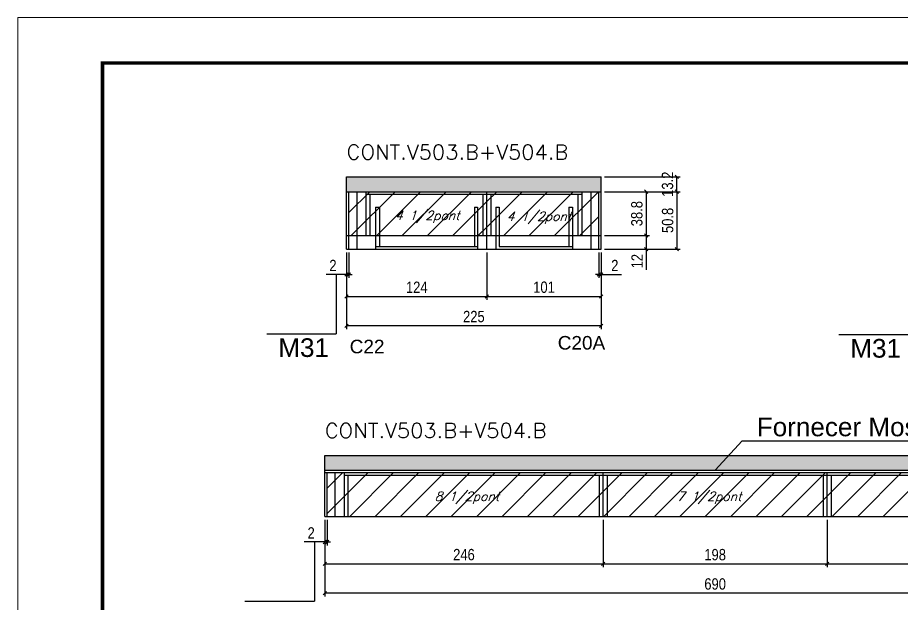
# Model space of a CAD drawing. Extents: x -21493 to -15213, y -12134 to 11887.
# Drawn here: x -16725 to -15944, y 9072 to 9590 of the extents above; entities that cross this region are included whole.
import ezdxf

# ---------------------------------------------------------------- set-up
doc = ezdxf.new("R2010")
doc.units = 0
doc.linetypes.add('DASHED', pattern=[0.75, 0.5, -0.25])
for name, color, linetype in [('5', 5, 'Continuous'), ('COTA', 241, 'Continuous'), ('NOMENCLATURA', 7, 'Continuous'), ('Painéis', 200, 'Continuous'), ('Reaproveitamento', 251, 'Continuous'), ('SARR_2.2x7', 40, 'Continuous'), ('SARR_3.5x7', 81, 'Continuous'), ('texto', 7, 'Continuous')]:
    doc.layers.add(name, color=color, linetype=linetype)
for name, color, linetype, lineweight in [('Folhas', 255, 'Continuous', 9), ('SARRAFO DE PRESSAO', 251, 'DASHED', 9), ('Texto Seção', 7, 'Continuous', 15)]:
    doc.layers.add(name, color=color, linetype=linetype, lineweight=lineweight)
doc.styles.add('COTA TECNICA', font='techl___.ttf', dxfattribs={"height": 10})
doc.styles.add('REGUA-120', font='ROMANS.shx', dxfattribs={"height": 15})
doc.styles.add('Romans', font='romans.shx')
doc.styles.get("Standard").update_dxf_attribs({"font": 'arial.ttf'})
doc.dimstyles.new('PAINEL', dxfattribs={"dimtxt": 10, "dimasz": 3, "dimexe": 3, "dimexo": 3, "dimgap": 3, "dimtad": 1, "dimdec": 1, "dimzin": 12, "dimdsep": 46, "dimtxsty": 'COTA TECNICA', "dimblk1": 'OBLIQUE', "dimblk2": 'OBLIQUE', "dimsah": 1, "dimcen": 0.9, "dimclrd": 4, "dimclre": 4, "dimclrt": 240, "dimadec": 1, "dimazin": 3, "dimtfac": 1, "dimtdec": 1, "dimtmove": 0, "dimatfit": 3, "dimfxl": 1, "dimtolj": 1, "dimtzin": 12, "dimarcsym": 0})
pattern_1 = [(45, (-158644.198, -18004.242), (-11.2253202, 11.2253202), [])]

# ---------------------------------------------------------------- blocks, each defined once
blk = doc.blocks.new('_Oblique')
at = {"color": 0, "linetype": 'ByBlock', "lineweight": -2}
blk.add_line((-0.5, -0.5), (0.5, 0.5), dxfattribs=at)
blk = doc.blocks.new('*D121')
at = {"layer": 'COTA', "color": 4, "lineweight": -2, "ltscale": 25, "transparency": 16777216}
for p, q in [((-16434.21, 9382.35), (-16434.21, 9314.53)), ((-16209.21, 9382.35), (-16209.21, 9314.53)), ((-16209.21, 9317.53), (-16434.21, 9317.53))]:
    blk.add_line(p, q, dxfattribs=at)
at = {"layer": 'Defpoints', "color": 0, "ltscale": 25, "transparency": 16777216}
for p in [(-16434.21, 9385.35), (-16209.21, 9385.35), (-16434.21, 9317.53)]:
    blk.add_point(p, dxfattribs=at)
at = {"layer": 'COTA', "color": 4, "lineweight": -2, "ltscale": 25, "transparency": 16777216, "xscale": 3, "yscale": 3, "zscale": 3, "rotation": 180}
blk.add_blockref('_Oblique', (-16434.21, 9317.53), dxfattribs=at)
at = {"layer": 'COTA', "color": 4, "lineweight": -2, "ltscale": 25, "transparency": 16777216, "xscale": 3, "yscale": 3, "zscale": 3}
blk.add_blockref('_Oblique', (-16209.21, 9317.53), dxfattribs=at)
at = {"layer": 'COTA', "color": 240, "ltscale": 25, "transparency": 16777216, "insert": (-16321.71, 9325.64), "char_height": 10, "attachment_point": 5, "style": 'COTA TECNICA'}
blk.add_mtext('\\A1;225', dxfattribs=at)
blk = doc.blocks.new('*D122')
at = {"layer": 'COTA', "color": 4, "lineweight": -2, "ltscale": 25, "transparency": 16777216}
for p, q in [((-16434.21, 9382.35), (-16434.21, 9340.52)), ((-16310.21, 9382.35), (-16310.21, 9340.52)), ((-16434.21, 9343.52), (-16310.21, 9343.52))]:
    blk.add_line(p, q, dxfattribs=at)
at = {"layer": 'Defpoints', "color": 0, "ltscale": 25, "transparency": 16777216}
for p in [(-16434.21, 9385.35), (-16310.21, 9385.35), (-16310.21, 9343.52)]:
    blk.add_point(p, dxfattribs=at)
at = {"layer": 'COTA', "color": 4, "lineweight": -2, "ltscale": 25, "transparency": 16777216, "xscale": 3, "yscale": 3, "zscale": 3, "rotation": 180}
blk.add_blockref('_Oblique', (-16434.21, 9343.52), dxfattribs=at)
at = {"layer": 'COTA', "color": 4, "lineweight": -2, "ltscale": 25, "transparency": 16777216, "xscale": 3, "yscale": 3, "zscale": 3}
blk.add_blockref('_Oblique', (-16310.21, 9343.52), dxfattribs=at)
at = {"layer": 'COTA', "color": 240, "ltscale": 25, "transparency": 16777216, "insert": (-16372.21, 9351.59), "char_height": 10, "attachment_point": 5, "style": 'COTA TECNICA'}
blk.add_mtext('\\A1;124', dxfattribs=at)
blk = doc.blocks.new('*D123')
at = {"layer": 'COTA', "color": 4, "lineweight": -2, "ltscale": 25, "transparency": 16777216}
for p, q in [((-16310.21, 9382.35), (-16310.21, 9340.52)), ((-16209.21, 9382.35), (-16209.21, 9340.52)), ((-16310.21, 9343.52), (-16209.21, 9343.52))]:
    blk.add_line(p, q, dxfattribs=at)
at = {"layer": 'Defpoints', "color": 0, "ltscale": 25, "transparency": 16777216}
for p in [(-16310.21, 9385.35), (-16209.21, 9385.35), (-16209.21, 9343.52)]:
    blk.add_point(p, dxfattribs=at)
at = {"layer": 'COTA', "color": 4, "lineweight": -2, "ltscale": 25, "transparency": 16777216, "xscale": 3, "yscale": 3, "zscale": 3, "rotation": 180}
blk.add_blockref('_Oblique', (-16310.21, 9343.52), dxfattribs=at)
at = {"layer": 'COTA', "color": 4, "lineweight": -2, "ltscale": 25, "transparency": 16777216, "xscale": 3, "yscale": 3, "zscale": 3}
blk.add_blockref('_Oblique', (-16209.21, 9343.52), dxfattribs=at)
at = {"layer": 'COTA', "color": 240, "ltscale": 25, "transparency": 16777216, "insert": (-16259.71, 9351.62), "char_height": 10, "attachment_point": 5, "style": 'COTA TECNICA'}
blk.add_mtext('\\A1;101', dxfattribs=at)
blk = doc.blocks.new('*D799')
at = {"layer": 'COTA', "color": 4, "lineweight": -2, "ltscale": 25, "transparency": 16777216}
for p, q in [((-16206.21, 9436.15), (-16166.4, 9436.15)), ((-16169.4, 9436.15), (-16169.4, 9397.35)), ((-16206.21, 9397.35), (-16166.4, 9397.35))]:
    blk.add_line(p, q, dxfattribs=at)
at = {"layer": 'Defpoints', "color": 0, "ltscale": 25, "transparency": 16777216}
for p in [(-16209.21, 9436.15), (-16209.21, 9397.35), (-16169.4, 9397.35)]:
    blk.add_point(p, dxfattribs=at)
at = {"layer": 'COTA', "color": 4, "lineweight": -2, "ltscale": 25, "transparency": 16777216, "xscale": 3, "yscale": 3, "zscale": 3}
for p, rotation in [((-16169.4, 9436.15), 90), ((-16169.4, 9397.35), 270)]:
    blk.add_blockref('_Oblique', p, dxfattribs=dict(at, rotation=rotation))
at = {"layer": 'COTA', "color": 240, "ltscale": 25, "transparency": 16777216, "insert": (-16177.64, 9416.75), "char_height": 10, "attachment_point": 5, "rotation": 90, "style": 'COTA TECNICA'}
blk.add_mtext('\\A1;38.8', dxfattribs=at)
blk = doc.blocks.new('*D800')
at = {"layer": 'COTA', "color": 4, "lineweight": -2, "ltscale": 25, "transparency": 16777216}
for p, q in [((-16206.21, 9449.35), (-16139.29, 9449.35)), ((-16142.29, 9436.15), (-16142.29, 9449.35)), ((-16206.21, 9436.15), (-16139.29, 9436.15))]:
    blk.add_line(p, q, dxfattribs=at)
at = {"layer": 'Defpoints', "color": 0, "ltscale": 25, "transparency": 16777216}
for p in [(-16209.21, 9449.35), (-16142.29, 9449.35), (-16209.21, 9436.15)]:
    blk.add_point(p, dxfattribs=at)
at = {"layer": 'COTA', "color": 4, "lineweight": -2, "ltscale": 25, "transparency": 16777216, "xscale": 3, "yscale": 3, "zscale": 3}
for p, rotation in [((-16142.29, 9449.35), 90), ((-16142.29, 9436.15), 270)]:
    blk.add_blockref('_Oblique', p, dxfattribs=dict(at, rotation=rotation))
at = {"layer": 'COTA', "color": 240, "ltscale": 25, "transparency": 16777216, "insert": (-16150.51, 9442.75), "char_height": 10, "attachment_point": 5, "rotation": 90, "style": 'COTA TECNICA'}
blk.add_mtext('\\A1;13.2', dxfattribs=at)
blk = doc.blocks.new('*D124')
at = {"layer": 'COTA', "color": 4, "lineweight": -2, "ltscale": 25, "transparency": 16777216}
for p, q in [((-16211.21, 9382.35), (-16211.21, 9359.86)), ((-16209.21, 9382.35), (-16209.21, 9359.86)), ((-16211.21, 9362.86), (-16214.21, 9362.86)), ((-16211.21, 9362.86), (-16209.21, 9362.86)), ((-16209.21, 9362.86), (-16191.1, 9362.86))]:
    blk.add_line(p, q, dxfattribs=at)
at = {"layer": 'Defpoints', "color": 0, "ltscale": 25, "transparency": 16777216}
for p in [(-16211.21, 9385.35), (-16209.21, 9385.35), (-16209.21, 9362.86)]:
    blk.add_point(p, dxfattribs=at)
at = {"layer": 'COTA', "color": 4, "lineweight": -2, "ltscale": 25, "transparency": 16777216, "xscale": 3, "yscale": 3, "zscale": 3}
blk.add_blockref('_Oblique', (-16211.21, 9362.86), dxfattribs=at)
at = {"layer": 'COTA', "color": 4, "lineweight": -2, "ltscale": 25, "transparency": 16777216, "xscale": 3, "yscale": 3, "zscale": 3, "rotation": 180}
blk.add_blockref('_Oblique', (-16209.21, 9362.86), dxfattribs=at)
at = {"layer": 'COTA', "color": 240, "ltscale": 25, "transparency": 16777216, "insert": (-16197.16, 9370.86), "char_height": 10, "attachment_point": 5, "style": 'COTA TECNICA'}
blk.add_mtext('\\A1;2', dxfattribs=at)
blk = doc.blocks.new('*D125')
at = {"layer": 'COTA', "color": 4, "lineweight": -2, "ltscale": 25, "transparency": 16777216}
for p, q in [((-16434.21, 9382.35), (-16434.21, 9359.86)), ((-16432.21, 9382.35), (-16432.21, 9359.86)), ((-16434.21, 9362.86), (-16452.32, 9362.86)), ((-16432.21, 9362.86), (-16434.21, 9362.86)), ((-16432.21, 9362.86), (-16429.21, 9362.86))]:
    blk.add_line(p, q, dxfattribs=at)
at = {"layer": 'Defpoints', "color": 0, "ltscale": 25, "transparency": 16777216}
for p in [(-16434.21, 9385.35), (-16432.21, 9385.35), (-16434.21, 9362.86)]:
    blk.add_point(p, dxfattribs=at)
at = {"layer": 'COTA', "color": 4, "lineweight": -2, "ltscale": 25, "transparency": 16777216, "xscale": 3, "yscale": 3, "zscale": 3}
blk.add_blockref('_Oblique', (-16434.21, 9362.86), dxfattribs=at)
at = {"layer": 'COTA', "color": 4, "lineweight": -2, "ltscale": 25, "transparency": 16777216, "xscale": 3, "yscale": 3, "zscale": 3, "rotation": 180}
blk.add_blockref('_Oblique', (-16432.21, 9362.86), dxfattribs=at)
at = {"layer": 'COTA', "color": 240, "ltscale": 25, "transparency": 16777216, "insert": (-16446.27, 9370.86), "char_height": 10, "attachment_point": 5, "style": 'COTA TECNICA'}
blk.add_mtext('\\A1;2', dxfattribs=at)
blk = doc.blocks.new('*D766')
at = {"layer": 'COTA', "color": 4, "lineweight": -2, "ltscale": 25, "transparency": 16777216}
for p, q in [((-16206.21, 9397.35), (-16166.4, 9397.35)), ((-16169.4, 9397.35), (-16169.4, 9385.35)), ((-16206.21, 9385.35), (-16166.4, 9385.35)), ((-16169.4, 9385.35), (-16169.4, 9367.04))]:
    blk.add_line(p, q, dxfattribs=at)
at = {"layer": 'Defpoints', "color": 0, "ltscale": 25, "transparency": 16777216}
for p in [(-16209.21, 9397.35), (-16209.21, 9385.35), (-16169.4, 9385.35)]:
    blk.add_point(p, dxfattribs=at)
at = {"layer": 'COTA', "color": 4, "lineweight": -2, "ltscale": 25, "transparency": 16777216, "xscale": 3, "yscale": 3, "zscale": 3}
for p, rotation in [((-16169.4, 9397.35), 90), ((-16169.4, 9385.35), 270)]:
    blk.add_blockref('_Oblique', p, dxfattribs=dict(at, rotation=rotation))
at = {"layer": 'COTA', "color": 240, "ltscale": 25, "transparency": 16777216, "insert": (-16177.46, 9374.69), "char_height": 10, "attachment_point": 5, "rotation": 90, "style": 'COTA TECNICA'}
blk.add_mtext('\\A1;12', dxfattribs=at)
blk = doc.blocks.new('*D767')
at = {"layer": 'COTA', "color": 4, "lineweight": -2, "ltscale": 25, "transparency": 16777216}
for p, q in [((-16206.21, 9436.15), (-16139.29, 9436.15)), ((-16142.29, 9436.15), (-16142.29, 9385.35)), ((-16206.21, 9385.35), (-16139.29, 9385.35))]:
    blk.add_line(p, q, dxfattribs=at)
at = {"layer": 'Defpoints', "color": 0, "ltscale": 25, "transparency": 16777216}
for p in [(-16209.21, 9436.15), (-16209.21, 9385.35), (-16142.29, 9385.35)]:
    blk.add_point(p, dxfattribs=at)
at = {"layer": 'COTA', "color": 4, "lineweight": -2, "ltscale": 25, "transparency": 16777216, "xscale": 3, "yscale": 3, "zscale": 3}
for p, rotation in [((-16142.29, 9436.15), 90), ((-16142.29, 9385.35), 270)]:
    blk.add_blockref('_Oblique', p, dxfattribs=dict(at, rotation=rotation))
at = {"layer": 'COTA', "color": 240, "ltscale": 25, "transparency": 16777216, "insert": (-16150.42, 9410.75), "char_height": 10, "attachment_point": 5, "rotation": 90, "style": 'COTA TECNICA'}
blk.add_mtext('\\A1;50.8', dxfattribs=at)
blk = doc.blocks.new('*D773')
at = {"layer": 'COTA', "color": 4, "lineweight": -2, "ltscale": 25, "transparency": 16777216}
for p, q in [((-16453.48, 9145.95), (-16453.48, 9077.98)), ((-15763.48, 9145.95), (-15763.48, 9077.98)), ((-15763.48, 9080.98), (-16453.48, 9080.98))]:
    blk.add_line(p, q, dxfattribs=at)
at = {"layer": 'Defpoints', "color": 0, "ltscale": 25, "transparency": 16777216}
for p in [(-16453.48, 9148.95), (-15763.48, 9148.95), (-16453.48, 9080.98)]:
    blk.add_point(p, dxfattribs=at)
at = {"layer": 'COTA', "color": 4, "lineweight": -2, "ltscale": 25, "transparency": 16777216, "xscale": 3, "yscale": 3, "zscale": 3, "rotation": 180}
blk.add_blockref('_Oblique', (-16453.48, 9080.98), dxfattribs=at)
at = {"layer": 'COTA', "color": 4, "lineweight": -2, "ltscale": 25, "transparency": 16777216, "xscale": 3, "yscale": 3, "zscale": 3}
blk.add_blockref('_Oblique', (-15763.48, 9080.98), dxfattribs=at)
at = {"layer": 'COTA', "color": 240, "ltscale": 25, "transparency": 16777216, "insert": (-16108.48, 9089.12), "char_height": 10, "attachment_point": 5, "style": 'COTA TECNICA'}
blk.add_mtext('\\A1;690', dxfattribs=at)
blk = doc.blocks.new('*D774')
at = {"layer": 'COTA', "color": 4, "lineweight": -2, "ltscale": 25, "transparency": 16777216}
for p, q in [((-16453.48, 9145.95), (-16453.48, 9103.97)), ((-16207.48, 9145.95), (-16207.48, 9103.97)), ((-16453.48, 9106.97), (-16207.48, 9106.97))]:
    blk.add_line(p, q, dxfattribs=at)
at = {"layer": 'Defpoints', "color": 0, "ltscale": 25, "transparency": 16777216}
for p in [(-16453.48, 9148.95), (-16207.48, 9148.95), (-16207.48, 9106.97)]:
    blk.add_point(p, dxfattribs=at)
at = {"layer": 'COTA', "color": 4, "lineweight": -2, "ltscale": 25, "transparency": 16777216, "xscale": 3, "yscale": 3, "zscale": 3, "rotation": 180}
blk.add_blockref('_Oblique', (-16453.48, 9106.97), dxfattribs=at)
at = {"layer": 'COTA', "color": 4, "lineweight": -2, "ltscale": 25, "transparency": 16777216, "xscale": 3, "yscale": 3, "zscale": 3}
blk.add_blockref('_Oblique', (-16207.48, 9106.97), dxfattribs=at)
at = {"layer": 'COTA', "color": 240, "ltscale": 25, "transparency": 16777216, "insert": (-16330.48, 9115.07), "char_height": 10, "attachment_point": 5, "style": 'COTA TECNICA'}
blk.add_mtext('\\A1;246', dxfattribs=at)
blk = doc.blocks.new('*D775')
at = {"layer": 'COTA', "color": 4, "lineweight": -2, "ltscale": 25, "transparency": 16777216}
for p, q in [((-16207.48, 9145.95), (-16207.48, 9103.97)), ((-16009.48, 9145.95), (-16009.48, 9103.97)), ((-16207.48, 9106.97), (-16009.48, 9106.97))]:
    blk.add_line(p, q, dxfattribs=at)
at = {"layer": 'Defpoints', "color": 0, "ltscale": 25, "transparency": 16777216}
for p in [(-16207.48, 9148.95), (-16009.48, 9148.95), (-16009.48, 9106.97)]:
    blk.add_point(p, dxfattribs=at)
at = {"layer": 'COTA', "color": 4, "lineweight": -2, "ltscale": 25, "transparency": 16777216, "xscale": 3, "yscale": 3, "zscale": 3, "rotation": 180}
blk.add_blockref('_Oblique', (-16207.48, 9106.97), dxfattribs=at)
at = {"layer": 'COTA', "color": 4, "lineweight": -2, "ltscale": 25, "transparency": 16777216, "xscale": 3, "yscale": 3, "zscale": 3}
blk.add_blockref('_Oblique', (-16009.48, 9106.97), dxfattribs=at)
at = {"layer": 'COTA', "color": 240, "ltscale": 25, "transparency": 16777216, "insert": (-16108.48, 9115.07), "char_height": 10, "attachment_point": 5, "style": 'COTA TECNICA'}
blk.add_mtext('\\A1;198', dxfattribs=at)
blk = doc.blocks.new('*D776')
at = {"layer": 'COTA', "color": 4, "lineweight": -2, "ltscale": 25, "transparency": 16777216}
for p, q in [((-16009.48, 9145.95), (-16009.48, 9103.97)), ((-15763.48, 9145.95), (-15763.48, 9103.97)), ((-16009.48, 9106.97), (-15763.48, 9106.97))]:
    blk.add_line(p, q, dxfattribs=at)
at = {"layer": 'Defpoints', "color": 0, "ltscale": 25, "transparency": 16777216}
for p in [(-16009.48, 9148.95), (-15763.48, 9148.95), (-15763.48, 9106.97)]:
    blk.add_point(p, dxfattribs=at)
at = {"layer": 'COTA', "color": 4, "lineweight": -2, "ltscale": 25, "transparency": 16777216, "xscale": 3, "yscale": 3, "zscale": 3, "rotation": 180}
blk.add_blockref('_Oblique', (-16009.48, 9106.97), dxfattribs=at)
at = {"layer": 'COTA', "color": 4, "lineweight": -2, "ltscale": 25, "transparency": 16777216, "xscale": 3, "yscale": 3, "zscale": 3}
blk.add_blockref('_Oblique', (-15763.48, 9106.97), dxfattribs=at)
at = {"layer": 'COTA', "color": 240, "ltscale": 25, "transparency": 16777216, "insert": (-15886.48, 9115.07), "char_height": 10, "attachment_point": 5, "style": 'COTA TECNICA'}
blk.add_mtext('\\A1;246', dxfattribs=at)
blk = doc.blocks.new('*D780')
at = {"layer": 'COTA', "color": 4, "lineweight": -2, "ltscale": 25, "transparency": 16777216}
for p, q in [((-16453.48, 9145.95), (-16453.48, 9123.31)), ((-16451.48, 9145.95), (-16451.48, 9123.31)), ((-16453.48, 9126.31), (-16471.59, 9126.31)), ((-16451.48, 9126.31), (-16453.48, 9126.31)), ((-16451.48, 9126.31), (-16448.48, 9126.31))]:
    blk.add_line(p, q, dxfattribs=at)
at = {"layer": 'Defpoints', "color": 0, "ltscale": 25, "transparency": 16777216}
for p in [(-16453.48, 9148.95), (-16451.48, 9148.95), (-16453.48, 9126.31)]:
    blk.add_point(p, dxfattribs=at)
at = {"layer": 'COTA', "color": 4, "lineweight": -2, "ltscale": 25, "transparency": 16777216, "xscale": 3, "yscale": 3, "zscale": 3}
blk.add_blockref('_Oblique', (-16453.48, 9126.31), dxfattribs=at)
at = {"layer": 'COTA', "color": 4, "lineweight": -2, "ltscale": 25, "transparency": 16777216, "xscale": 3, "yscale": 3, "zscale": 3, "rotation": 180}
blk.add_blockref('_Oblique', (-16451.48, 9126.31), dxfattribs=at)
at = {"layer": 'COTA', "color": 240, "ltscale": 25, "transparency": 16777216, "insert": (-16465.53, 9134.31), "char_height": 10, "attachment_point": 5, "style": 'COTA TECNICA'}
blk.add_mtext('\\A1;2', dxfattribs=at)
blk = doc.blocks.new('9999999999')
at = {"layer": 'Folhas'}
blk.add_lwpolyline([(98138.98, 34190.21), (99623.98, 34190.21), (99623.98, 35240.21), (98138.98, 35240.21)], close=True, dxfattribs=at)
at = {"layer": 'Folhas', "color": 30, "const_width": 3}
blk.add_lwpolyline([(98213.98, 34230.21), (99583.98, 34230.21), (99583.98, 35200.21), (98213.98, 35200.21)], close=True, dxfattribs=at)

msp = doc.modelspace()

# ---------------------------------------------------------------- hatches: boundary and pattern name
at = {"layer": 'COTA', "linetype": 'ByBlock'}
h = msp.add_hatch(dxfattribs=at)
h.set_pattern_fill('AR-CONC', color=256, scale=0.03)
h.set_pattern_definition([(50, (-155807.7023, -23743.274), (5.46554007, -0.47817257), [0.5715, -6.2865]), (355, (-155807.7023, -23743.274), (-1.05730264, 5.73170536), [0.4572, -5.02921753]), (100.4514447, (-155807.247, -23743.3137), (4.40823741, 5.25353256), [0.48570026, -5.34270734]), (46.1842, (-155807.702, -23741.75), (8.13237123, -1.26126984), [0.85725, -9.42975]), (96.6355576, (-155807.0246, -23741.855), (7.122124, 7.42278374), [0.7285507, -8.01406824]), (351.184151, (-155807.702, -23741.75), (7.122124, 7.42278374), [0.685799, -7.54379196]), (21, (-155806.9403, -23742.131), (4.54843174, -3.06795595), [0.5715, -6.2865]), (326, (-155806.9403, -23742.131), (1.85406085, 5.52563898), [0.4572, -5.0292]), (71.451445, (-155806.561, -23742.3866), (6.40249258, 2.45768307), [0.48570026, -5.34269813]), (37.5, (-155807.7023, -23743.2739), (0.092658098, 2.536651166), [0, -4.96824, 0, -5.1054, 0, -5.04825]), (7.5, (-155807.7023, -23743.274), (2.004589875, 3.005417245), [0, -2.91084, 0, -4.85394, 0, -1.92405]), (327.5, (-155809.4015, -23743.2739), (4.067717855, -0.17186232), [0, -1.905, 0, -5.9436, 0, -7.8867]), (317.5, (-155810.1635, -23743.274), (4.44387544, 0.76279473), [0, -2.4765, 0, -3.94716, 0, -5.6007])])
h.paths.add_polyline_path([(-16209.21, 9436.15), (-16209.21, 9449.35), (-16434.21, 9449.35), (-16434.21, 9436.15)])
h = msp.add_hatch(dxfattribs=at)
h.set_pattern_fill('AR-CONC', color=256, scale=0.03)
h.set_pattern_definition([(50, (-157032.1976, -20301.392), (5.46554007, -0.47817257), [0.5715, -6.2865]), (355, (-157032.1976, -20301.392), (-1.05730264, 5.73170536), [0.4572, -5.02921753]), (100.4514447, (-157031.742, -20301.4316), (4.40823741, 5.25353256), [0.48570026, -5.34270734]), (46.1842, (-157032.1976, -20299.868), (8.13237123, -1.26126984), [0.85725, -9.42975]), (96.6355576, (-157031.52, -20299.973), (7.122124, 7.42278374), [0.7285507, -8.01406824]), (351.184151, (-157032.198, -20299.868), (7.122124, 7.42278374), [0.685799, -7.54379196]), (21, (-157031.4356, -20300.249), (4.54843174, -3.06795595), [0.5715, -6.2865]), (326, (-157031.4356, -20300.249), (1.85406085, 5.52563898), [0.4572, -5.0292]), (71.451445, (-157031.0566, -20300.5045), (6.40249258, 2.45768307), [0.48570026, -5.34269813]), (37.5, (-157032.1976, -20301.3918), (0.092658098, 2.536651166), [0, -4.96824, 0, -5.1054, 0, -5.04825]), (7.5, (-157032.1976, -20301.3918), (2.004589875, 3.005417245), [0, -2.91084, 0, -4.85394, 0, -1.92405]), (327.5, (-157033.8969, -20301.3918), (4.067717855, -0.17186232), [0, -1.905, 0, -5.9436, 0, -7.8867]), (317.5, (-157034.659, -20301.3918), (4.44387544, 0.76279473), [0, -2.4765, 0, -3.94716, 0, -5.6007])])
h.paths.add_polyline_path([(-16453.48, 9202.95), (-16453.48, 9189.75), (-15763.48, 9189.75), (-15763.48, 9202.95)])
at = {"layer": 'Reaproveitamento', "ltscale": 25}
h = msp.add_hatch(dxfattribs=at)
h.set_pattern_fill('ANSI31', color=256, scale=5)
h.set_pattern_definition(pattern_1)
h.paths.add_polyline_path([(-16310.21, 9397.35), (-16310.21, 9436.15), (-16432.21, 9436.15), (-16432.21, 9397.35)])
h.paths.add_polyline_path([(-16399.42, 9405.81), (-16331.8, 9405.81), (-16326.3, 9421.79), (-16393.92, 9421.79)], flags=24)
h = msp.add_hatch(dxfattribs=at)
h.set_pattern_fill('ANSI31', color=256, scale=5)
h.set_pattern_definition(pattern_1)
h.paths.add_polyline_path([(-16211.21, 9397.35), (-16211.21, 9436.15), (-16310.21, 9436.15), (-16310.21, 9397.35)])
h.paths.add_polyline_path([(-16300.73, 9405.12), (-16233.12, 9405.12), (-16227.62, 9421.09), (-16295.23, 9421.09)], flags=24)
h = msp.add_hatch(dxfattribs=at)
h.set_pattern_fill('ANSI31', color=256, scale=5)
h.set_pattern_definition(pattern_1)
h.paths.add_polyline_path([(-16207.48, 9148.95), (-16207.48, 9187.75), (-16451.48, 9187.75), (-16451.48, 9148.95)])
h.paths.add_polyline_path([(-16364.24, 9157.41), (-16296.62, 9157.41), (-16291.12, 9173.38), (-16358.74, 9173.38)], flags=24)
h = msp.add_hatch(dxfattribs=at)
h.set_pattern_fill('ANSI31', color=256, scale=5)
h.set_pattern_definition(pattern_1)
h.paths.add_polyline_path([(-16009.48, 9148.95), (-16009.48, 9187.75), (-16207.48, 9187.75), (-16207.48, 9148.95)])
h.paths.add_polyline_path([(-16150.6, 9157.41), (-16082.98, 9157.41), (-16077.48, 9173.38), (-16145.1, 9173.38)], flags=24)
h = msp.add_hatch(dxfattribs=at)
h.set_pattern_fill('ANSI31', color=256, scale=5)
h.set_pattern_definition(pattern_1)
h.paths.add_polyline_path([(-15765.48, 9148.95), (-15765.48, 9187.75), (-16009.48, 9187.75), (-16009.48, 9148.95)])
h.paths.add_polyline_path([(-15925.49, 9157.41), (-15857.87, 9157.41), (-15852.37, 9173.38), (-15919.99, 9173.38)], flags=24)

# ---------------------------------------------------------------- linework, layer by layer
at = {"layer": 'COTA', "linetype": 'ByBlock'}
for p, q in [((-16434.21, 9449.35), (-16209.21, 9449.35)), ((-16434.21, 9436.15), (-16434.21, 9449.35)), ((-16434.21, 9449.35), (-16209.21, 9449.35)), ((-16209.21, 9436.15), (-16209.21, 9449.35)), ((-16453.48, 9202.95), (-15763.48, 9202.95)), ((-16453.48, 9189.75), (-16453.48, 9202.95)), ((-16453.48, 9202.95), (-15763.48, 9202.95))]:
    msp.add_line(p, q, dxfattribs=at)
at = {"layer": 'NOMENCLATURA', "linetype": 'Continuous'}
for p, q in [((-16443.27, 9362.86), (-16443.27, 9310.46)), ((-16504.76, 9310.46), (-16443.27, 9310.46)), ((-15999.21, 9309.86), (-15937.71, 9309.86)), ((-16462.53, 9126.31), (-16462.53, 9073.91)), ((-16524.03, 9073.91), (-16462.53, 9073.91))]:
    msp.add_line(p, q, dxfattribs=at)
at = {"layer": 'Painéis'}
for p, q in [((-16434.21, 9436.15), (-16209.21, 9436.15)), ((-16434.21, 9397.35), (-16209.21, 9397.35)), ((-16434.21, 9385.35), (-16209.21, 9385.35)), ((-16453.48, 9187.75), (-15763.48, 9187.75)), ((-16453.48, 9148.95), (-15763.48, 9148.95))]:
    msp.add_line(p, q, dxfattribs=at)
at = {"layer": 'Painéis', "ltscale": 25}
for p, q in [((-16434.21, 9385.35), (-16434.21, 9436.15)), ((-16432.21, 9385.35), (-16432.21, 9436.15)), ((-16310.21, 9385.35), (-16310.21, 9436.15)), ((-16211.21, 9385.35), (-16211.21, 9436.15)), ((-16209.21, 9385.35), (-16209.21, 9436.15)), ((-16453.48, 9187.75), (-16453.48, 9189.75)), ((-16453.48, 9189.75), (-15763.48, 9189.75)), ((-16453.48, 9148.95), (-16453.48, 9187.75)), ((-16451.48, 9148.95), (-16451.48, 9187.75)), ((-16207.48, 9148.95), (-16207.48, 9187.75)), ((-16009.48, 9148.95), (-16009.48, 9187.75))]:
    msp.add_line(p, q, dxfattribs=at)
at = {"layer": 'SARR_2.2x7', "linetype": 'Continuous'}
for p, q in [((-16425.21, 9436.15), (-16425.21, 9385.35)), ((-16218.21, 9436.15), (-16218.21, 9385.35)), ((-16417.21, 9433.95), (-16226.21, 9433.95)), ((-16408.71, 9387.55), (-16318.41, 9387.55)), ((-16299.48, 9387.55), (-16234.41, 9387.55)), ((-16408.71, 9385.35), (-16318.41, 9385.35)), ((-16302.28, 9385.35), (-16234.41, 9385.35)), ((-16444.48, 9187.75), (-16444.48, 9148.95)), ((-16436.48, 9185.55), (-15780.48, 9185.55))]:
    msp.add_line(p, q, dxfattribs=at)
at = {"layer": 'SARR_3.5x7'}
for p, q in [((-16417.21, 9436.15), (-16417.21, 9397.35)), ((-16226.21, 9436.15), (-16226.21, 9397.35)), ((-16413.71, 9433.95), (-16413.71, 9397.35)), ((-16313.71, 9433.95), (-16313.71, 9397.35)), ((-16306.71, 9433.95), (-16306.71, 9397.35)), ((-16229.71, 9433.95), (-16229.71, 9397.35)), ((-16408.71, 9422.52), (-16408.71, 9385.35)), ((-16408.71, 9422.52), (-16405.21, 9422.52)), ((-16405.21, 9422.52), (-16405.21, 9387.55)), ((-16321.21, 9422.52), (-16318.41, 9422.52)), ((-16321.21, 9422.52), (-16321.21, 9387.55)), ((-16318.41, 9422.52), (-16318.41, 9385.35)), ((-16302.28, 9422.52), (-16302.28, 9385.35)), ((-16302.28, 9422.52), (-16299.48, 9422.52)), ((-16299.48, 9422.52), (-16299.48, 9387.55)), ((-16237.91, 9422.52), (-16237.91, 9387.55)), ((-16237.91, 9422.52), (-16234.41, 9422.52)), ((-16234.41, 9422.52), (-16234.41, 9385.35)), ((-16436.48, 9187.75), (-16436.48, 9148.95)), ((-16432.98, 9185.55), (-16432.98, 9148.95)), ((-16210.98, 9185.55), (-16210.98, 9148.95)), ((-16203.98, 9185.55), (-16203.98, 9148.95)), ((-16012.98, 9185.55), (-16012.98, 9148.95)), ((-16005.98, 9185.55), (-16005.98, 9148.95))]:
    msp.add_line(p, q, dxfattribs=at)

# ---------------------------------------------------------------- block references
at = {"layer": 'SARRAFO DE PRESSAO', "color": 6, "linetype": 'ByBlock'}
msp.add_blockref('9999999999', (-114863.89, -25650.12), dxfattribs=at)

# ---------------------------------------------------------------- texts
at = {"layer": '5', "linetype": 'Continuous'}
for s, p in [('C22', (-16431.47, 9293.2)), ('C20A', (-16247.57, 9296.5))]:
    msp.add_text(s, height=12, rotation=359.99996, dxfattribs=at).set_placement(p)
at = {"layer": 'NOMENCLATURA', "linetype": 'Continuous'}
for s, p in [('M31', (-16494.58, 9289.98)), ('M31', (-15989.02, 9289.38)), ('Fornecer Mosca 9cm', (-16071.69, 9219.82))]:
    msp.add_text(s, height=16.5, dxfattribs=at).set_placement(p)
at = {"layer": 'texto', "color": 2, "char_height": 8, "attachment_point": 5, "style": 'Romans'}
for s, insert in [('{\\Q19;\\C256;4 1/2pont}', (-16362.85, 9413.8)), ('{\\Q19;\\C256;4 1/2pont}', (-16264.17, 9413.11)), ('{\\Q19;\\C256;8 1/2pont}', (-16327.87, 9165.4)), ('{\\Q19;\\C256;7 1/2pont}', (-16113.73, 9165.4))]:
    msp.add_mtext(s, dxfattribs=dict(at, insert=insert))
at = {"layer": 'Texto Seção', "style": 'REGUA-120', "width": 1.05}
for p in [(-16434.23, 9464.73), (-16453.5, 9218.32)]:
    msp.add_text('CONT.V503.B+V504.B', height=13, dxfattribs=at).set_placement(p)

# ---------------------------------------------------------------- dimensions: what is measured, and where the dimension line sits
at = {"layer": 'COTA', "ltscale": 25}
for base, p2, picture, middle in [((-16142.29, 9449.35), (-16209.21, 9449.35), '*D800', (-16142.29, 9442.75)), ((-16169.4, 9397.35), (-16209.21, 9397.35), '*D799', (-16169.4, 9416.75))]:
    dim = msp.add_linear_dim(base=base, p1=(-16209.21, 9436.15), p2=p2, angle=90, dimstyle='PAINEL', dxfattribs=at)
    dim.commit()
    dim.dimension.update_dxf_attribs({"geometry": picture, "text_midpoint": middle, "dimtype": 160})
for base, p1, picture, middle in [((-16142.29, 9385.35), (-16209.21, 9436.15), '*D767', (-16150.42, 9410.75)), ((-16169.4, 9385.35), (-16209.21, 9397.35), '*D766', (-16177.46, 9374.69))]:
    dim = msp.add_linear_dim(base=base, p1=p1, p2=(-16209.21, 9385.35), angle=90, dimstyle='PAINEL', dxfattribs=at)
    dim.commit()
    dim.dimension.update_dxf_attribs({"geometry": picture, "text_midpoint": middle})
for base, p1, p2, picture, middle in [((-16434.21, 9362.86), (-16432.21, 9385.35), (-16434.21, 9385.35), '*D125', (-16446.27, 9370.86)), ((-16434.21, 9317.53), (-16209.21, 9385.35), (-16434.21, 9385.35), '*D121', (-16321.71, 9325.64)), ((-16310.21, 9343.52), (-16434.21, 9385.35), (-16310.21, 9385.35), '*D122', (-16372.21, 9351.59)), ((-16209.21, 9362.86), (-16211.21, 9385.35), (-16209.21, 9385.35), '*D124', (-16197.16, 9370.86)), ((-16453.48, 9126.31), (-16451.48, 9148.95), (-16453.48, 9148.95), '*D780', (-16465.53, 9134.31)), ((-16453.48, 9080.98), (-15763.48, 9148.95), (-16453.48, 9148.95), '*D773', (-16108.48, 9089.12)), ((-16207.48, 9106.97), (-16453.48, 9148.95), (-16207.48, 9148.95), '*D774', (-16330.48, 9115.07)), ((-16009.48, 9106.97), (-16207.48, 9148.95), (-16009.48, 9148.95), '*D775', (-16108.48, 9115.07))]:
    dim = msp.add_linear_dim(base=base, p1=p1, p2=p2, dimstyle='PAINEL', dxfattribs=at)
    dim.commit()
    dim.dimension.update_dxf_attribs({"geometry": picture, "text_midpoint": middle})
for base, p1, p2, picture, middle in [((-16209.21, 9343.52), (-16310.21, 9385.35), (-16209.21, 9385.35), '*D123', (-16259.71, 9351.62)), ((-15763.48, 9106.97), (-16009.48, 9148.95), (-15763.48, 9148.95), '*D776', (-15886.48, 9115.07))]:
    dim = msp.add_linear_dim(base=base, p1=p1, p2=p2, dimstyle='PAINEL', override={"dimtmove": 1}, dxfattribs=at)
    dim.commit()
    dim.dimension.update_dxf_attribs({"geometry": picture, "text_midpoint": middle})

# ---------------------------------------------------------------- leaders
msp.add_leader([(-16108.48, 9189.75), (-16084.69, 9215.68), (-15841.95, 9215.68)], dimstyle='PAINEL', override={"dimgap": 3, "dimtad": 0}, dxfattribs=at)

doc.saveas('drawing.dxf')
